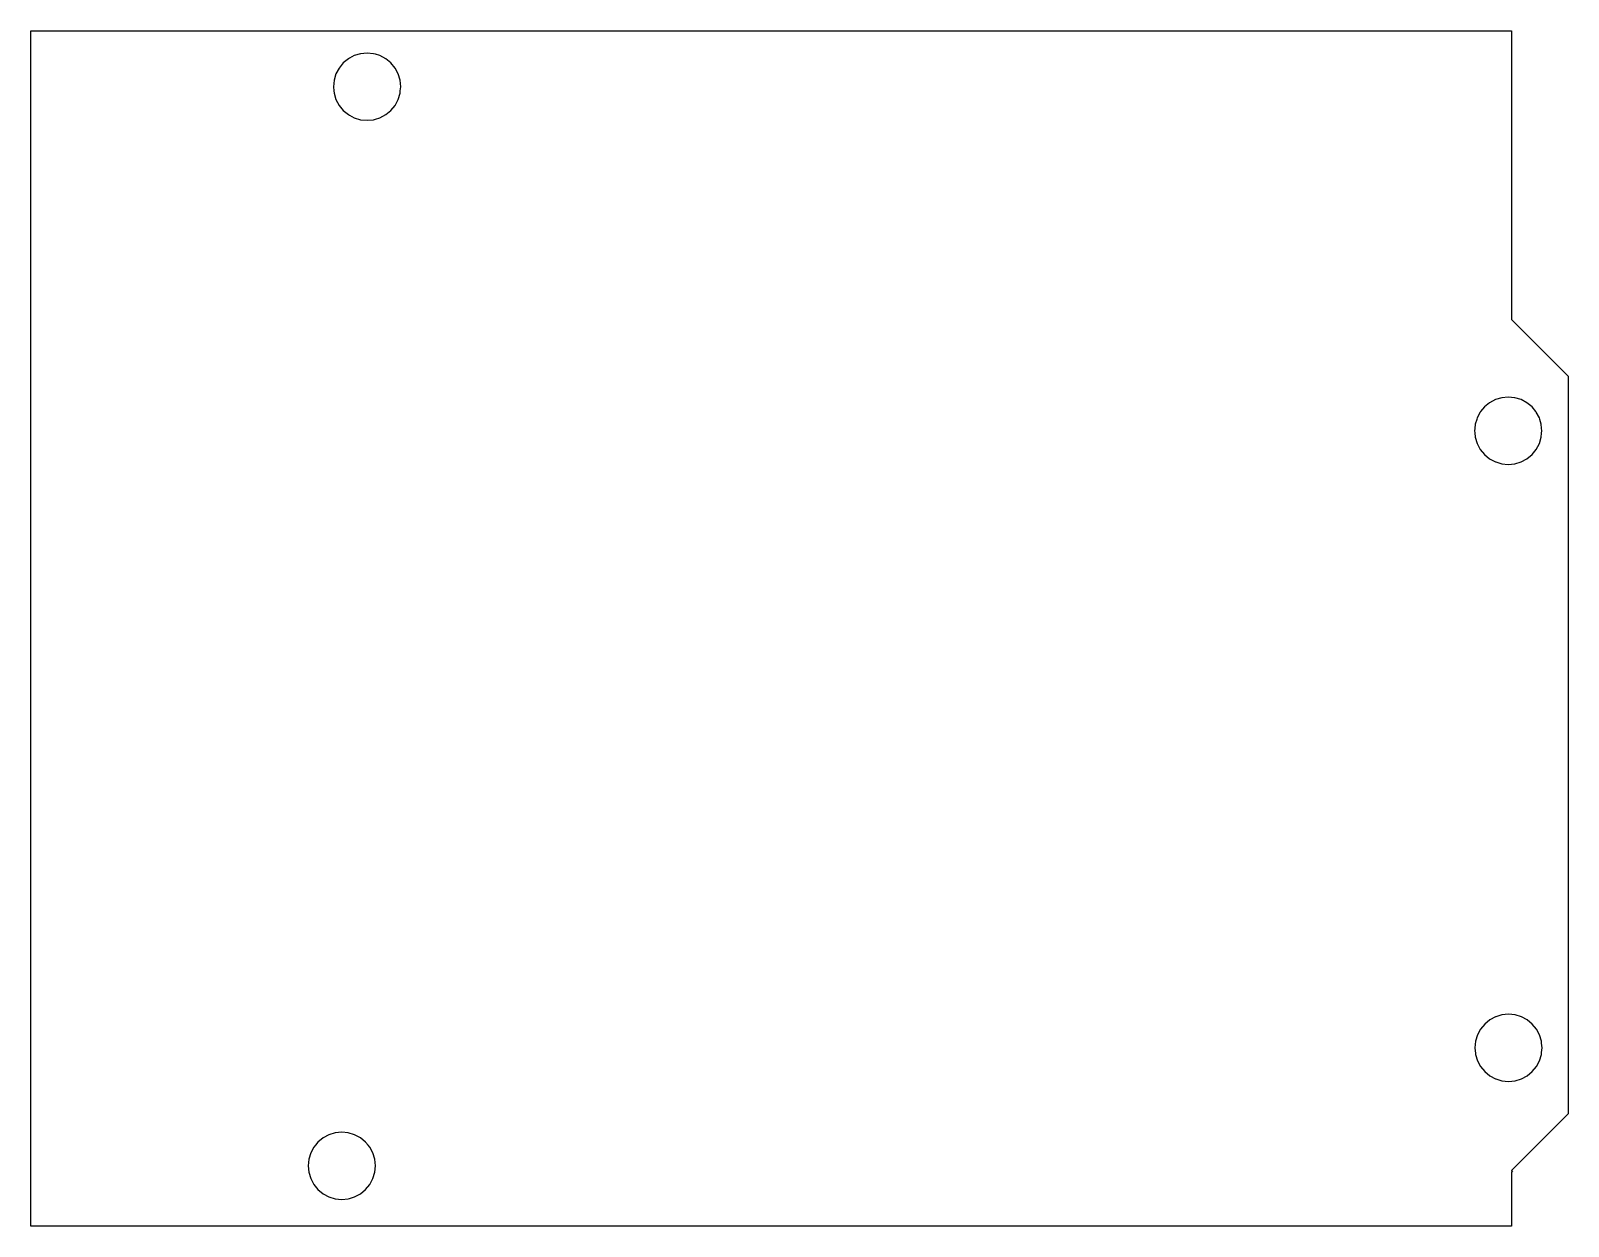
# Model space of a CAD drawing. Extents: x -372.4 to -303.8, y 203.2 to 256.6.
import ezdxf

# ---------------------------------------------------------------- set-up
doc = ezdxf.new("R2010")
doc.units = 0
doc.layers.get('0').update_dxf_attribs({"linetype": 'CONTINUOUS'})

msp = doc.modelspace()

# ---------------------------------------------------------------- linework, layer by layer
at = {"color": 7}
for points in [[(-306.296, 256.594), (-306.296, 243.694), (-306.296, 243.693), (-306.296, 243.694), (-306.296, 243.693), (-306.296, 243.694), (-306.296, 243.693), (-306.296, 243.693), (-306.296, 243.693), (-304.934, 242.331), (-304.924, 242.321), (-304.874, 242.271), (-304.342, 241.739), (-303.757, 241.154), (-303.757, 239.234), (-303.757, 239.227), (-303.757, 209.635), (-303.757, 208.191), (-306.297, 205.652), (-306.298, 205.651), (-306.298, 205.651), (-306.246, 205.599), (-306.298, 205.599), (-306.298, 204.363), (-306.298, 203.164), (-331.905, 203.164), (-332.436, 203.164), (-340.851, 203.164), (-360.058, 203.164), (-372.45, 203.164), (-372.45, 241.739), (-372.45, 241.79), (-372.45, 242.221), (-372.45, 242.271), (-372.45, 256.594), (-360.058, 256.594), (-358.928, 256.594), (-357.052, 256.594), (-355.922, 256.594), (-340.851, 256.594), (-334.555, 256.594), (-332.436, 256.594), (-331.905, 256.594), (-329.189, 256.594), (-307.93, 256.594)], [(-358, 252.705), (-357.718, 252.619), (-357.424, 252.59), (-357.131, 252.619), (-357.052, 252.643), (-356.849, 252.705), (-356.589, 252.844), (-356.362, 253.03), (-356.175, 253.258), (-356.036, 253.518), (-355.951, 253.8), (-355.94, 253.913), (-355.922, 254.093), (-355.951, 254.386), (-356.036, 254.668), (-356.175, 254.928), (-356.362, 255.156), (-356.589, 255.343), (-356.849, 255.482), (-357.052, 255.544), (-357.131, 255.568), (-357.424, 255.596), (-357.718, 255.568), (-358, 255.482), (-358.212, 255.368), (-358.26, 255.343), (-358.488, 255.156), (-358.674, 254.928), (-358.813, 254.668), (-358.899, 254.386), (-358.928, 254.093), (-358.91, 253.913), (-358.899, 253.8), (-358.813, 253.518), (-358.674, 253.258), (-358.488, 253.03), (-358.26, 252.844), (-358.212, 252.818)], [(-307.911, 238.425), (-307.825, 238.143), (-307.687, 237.883), (-307.5, 237.655), (-307.272, 237.469), (-307.012, 237.329), (-306.994, 237.324), (-306.73, 237.243), (-306.437, 237.214), (-306.144, 237.243), (-305.862, 237.329), (-305.603, 237.469), (-305.375, 237.655), (-305.188, 237.883), (-305.049, 238.143), (-304.963, 238.425), (-304.945, 238.607), (-304.934, 238.718), (-304.945, 238.829), (-304.963, 239.011), (-305.029, 239.227), (-305.031, 239.234), (-305.049, 239.293), (-305.188, 239.553), (-305.203, 239.572), (-305.375, 239.78), (-305.603, 239.967), (-305.862, 240.106), (-306.144, 240.192), (-306.437, 240.22), (-306.73, 240.192), (-307.012, 240.106), (-307.272, 239.967), (-307.5, 239.78), (-307.672, 239.572), (-307.687, 239.553), (-307.825, 239.293), (-307.843, 239.234), (-307.846, 239.227), (-307.911, 239.011), (-307.93, 238.819), (-307.94, 238.718), (-307.93, 238.617)], [(-306.72, 209.664), (-306.427, 209.635), (-306.134, 209.664), (-305.852, 209.75), (-305.593, 209.889), (-305.365, 210.075), (-305.178, 210.303), (-305.038, 210.563), (-304.953, 210.845), (-304.949, 210.89), (-304.945, 210.926), (-304.924, 211.138), (-304.945, 211.351), (-304.953, 211.432), (-305.038, 211.714), (-305.178, 211.974), (-305.365, 212.201), (-305.593, 212.388), (-305.852, 212.527), (-306.134, 212.613), (-306.427, 212.641), (-306.72, 212.613), (-306.994, 212.529), (-307.002, 212.527), (-307.262, 212.388), (-307.49, 212.201), (-307.677, 211.974), (-307.815, 211.714), (-307.901, 211.432), (-307.93, 211.138), (-307.906, 210.89), (-307.901, 210.845), (-307.815, 210.563), (-307.677, 210.303), (-307.49, 210.075), (-307.262, 209.889), (-307.002, 209.75), (-306.994, 209.748)], [(-360.029, 206.16), (-360.058, 205.867), (-360.029, 205.574), (-359.943, 205.291), (-359.805, 205.031), (-359.618, 204.803), (-359.39, 204.617), (-359.13, 204.478), (-358.848, 204.392), (-358.555, 204.363), (-358.262, 204.392), (-358.212, 204.407), (-357.98, 204.478), (-357.721, 204.617), (-357.493, 204.803), (-357.305, 205.031), (-357.166, 205.291), (-357.081, 205.574), (-357.052, 205.867), (-357.081, 206.16), (-357.166, 206.442), (-357.305, 206.702), (-357.38, 206.793), (-357.493, 206.929), (-357.721, 207.116), (-357.98, 207.255), (-358.262, 207.341), (-358.555, 207.369), (-358.848, 207.341), (-359.13, 207.255), (-359.39, 207.116), (-359.618, 206.929), (-359.73, 206.793), (-359.805, 206.702), (-359.943, 206.442)]]:
    msp.add_lwpolyline(points, close=True, dxfattribs=at)

doc.saveas('drawing.dxf')
